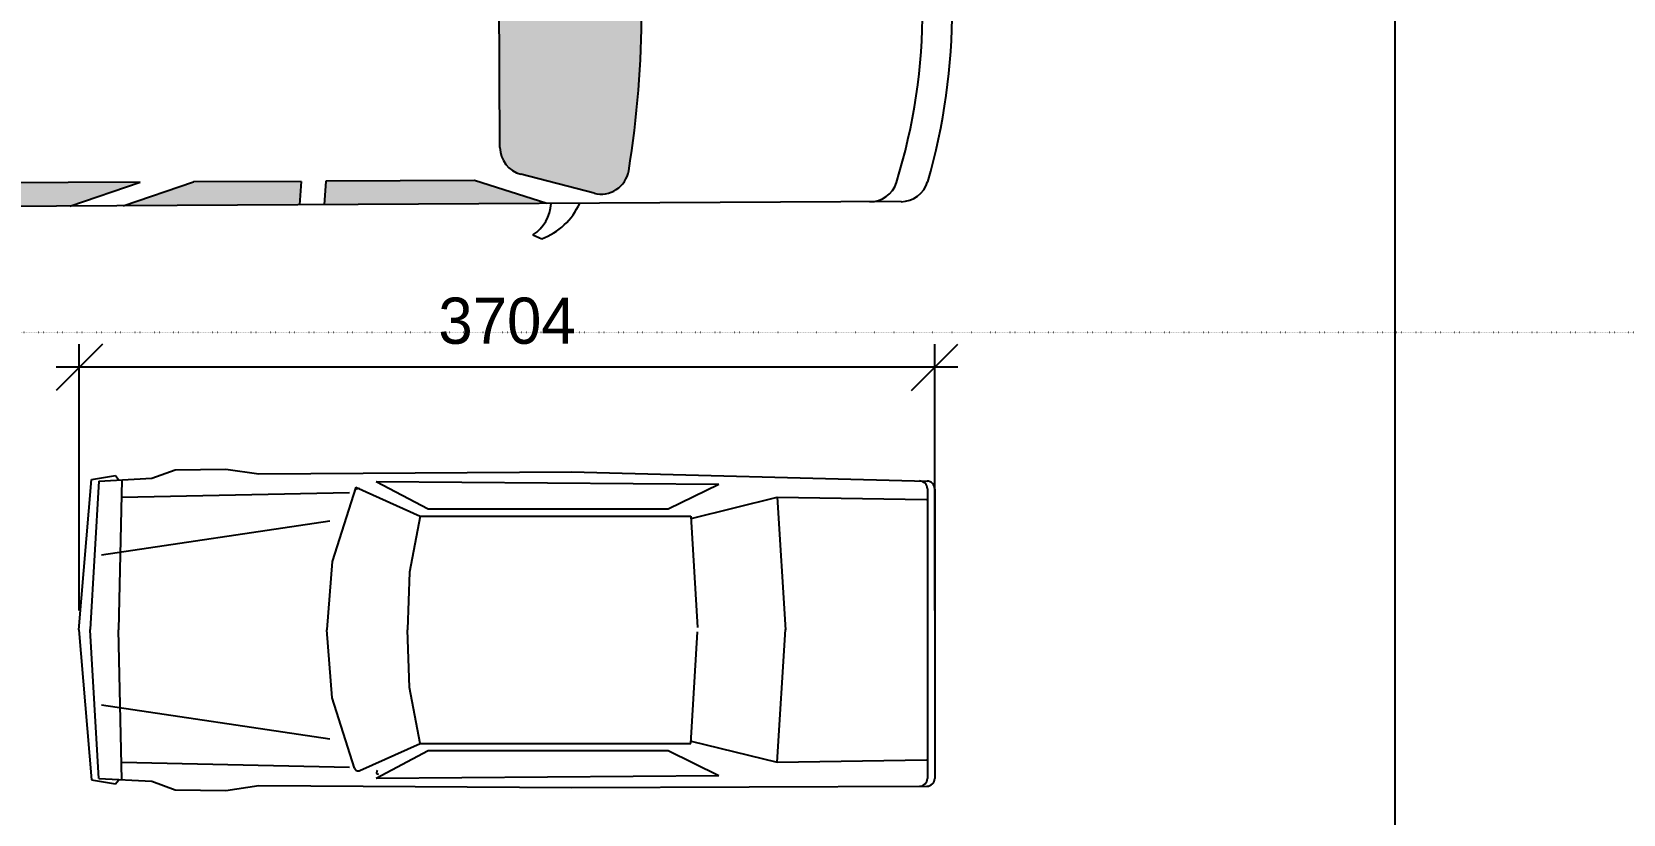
# Model space of a CAD drawing. Header units: millimetres. Extents: x 85290 to 188623, y -54691 to 10726.
# Drawn here: x 88942 to 95831, y -30210 to -26824 of the extents above; entities that cross this region are included whole.
import ezdxf

# ---------------------------------------------------------------- set-up
doc = ezdxf.new("R2010")
doc.units = ezdxf.units.MM
doc.linetypes.add('ACAD_ISO07W100', pattern=[3, 0, -3])
doc.layers.add('AUTO', color=150, linetype='Continuous')
doc.layers.add('RAZMER', color=5, linetype='Continuous')
doc.styles.add('WROMLATS', font='wromlats.shx', dxfattribs={"bigfont": 'bigfont.shx'})
doc.dimstyles.new('juka', dxfattribs={"dimscale": 100, "dimtxt": 2, "dimasz": 2, "dimexe": 1, "dimexo": 1, "dimgap": 1, "dimtad": 1, "dimtoh": 1, "dimdec": 0, "dimzin": 0, "dimdsep": 46, "dimtxsty": 'WROMLATS', "dimblk": 'OBLIQUE', "dimcen": -3, "dimdle": 1, "dimclrd": 256, "dimclre": 256, "dimclrt": 256, "dimadec": 0, "dimazin": 0, "dimtfac": 1, "dimtdec": 0, "dimtix": 1, "dimtmove": 2, "dimatfit": 3, "dimldrblk": 'ORIGIN2', "dimfxl": 1, "dimtvp": 2.5, "dimtolj": 1, "dimtzin": 0, "dimarcsym": 0})

# ---------------------------------------------------------------- blocks, each defined once
blk = doc.blocks.new('машина')
at = {"linetype": 'ByBlock'}
for p, q in [((918.9, 5293), (-10.1, 5215.2)), ((-0.2, 5170.5), (916, 5224.6)), ((918.9, 5293), (1847.8, 5215.2)), ((1837.9, 5170.5), (921.8, 5224.6)), ((-10.1, 5215.2), (-34.8, 5067.3)), ((-0.2, 5170.5), (-17.4, 4841.9)), ((455.3, 5152.7), (244.5, 3741.9)), ((1382.5, 5152.7), (1593.2, 3741.9)), ((1837.9, 5170.5), (1855.1, 4841.9)), ((1847.8, 5215.2), (1872.5, 5067.3)), ((-34.8, 5067.3), (-10.2, 5047.7)), ((-8.9, 5026.9), (918.6, 5047.9)), ((100.1, 5030.8), (69.6, 3618.8)), ((1846.7, 5026.9), (919.2, 5047.9)), ((1737.7, 5030.8), (1768.2, 3618.8)), ((1872.5, 5067.3), (1848, 5047.7)), ((-17.4, 4841.9), (-70.1, 4698.5)), ((1855.1, 4841.9), (1907.8, 4698.5)), ((-70.1, 4698.5), (-74.9, 4385.4)), ((1907.8, 4698.5), (1912.6, 4385.4)), ((-74.9, 4385.4), (-44.4, 4181.4)), ((1912.6, 4385.4), (1882.1, 4181.4)), ((-44.4, 4181.4), (-57.2, 2247.6)), ((1882.1, 4181.4), (1895, 2247.6)), ((497.5, 3727.6), (917.9, 3760.1)), ((1340.3, 3727.6), (919.8, 3760.1)), ((63.5, 3588.8), (497.5, 3727.6)), ((1800.4, 3580.4), (1340.3, 3727.6)), ((48.6, 3555.4), (216.1, 3182.9)), ((1800.4, 3580.4), (1621.7, 3182.9)), ((2, 3454.4), (18.6, 1335.6)), ((2, 3454.4), (171.7, 3132.3)), ((1835.7, 3454.4), (1666.1, 3132.3)), ((1835.7, 3454.4), (1819.2, 1335.6)), ((216.1, 3182.9), (562.2, 3249.2)), ((562.2, 3249.2), (918.4, 3261.7)), ((1275.5, 3249.2), (919.3, 3261.7)), ((1621.7, 3182.9), (1275.5, 3249.2)), ((216.1, 3182.9), (216.1, 1508.1)), ((1621.7, 3182.9), (1621.7, 1508.1)), ((171.7, 3132.3), (171.7, 1648.9)), ((1666.1, 3132.3), (1666.1, 1648.9)), ((-57.2, 2247.6), (-49, 48.8)), ((1895, 2247.6), (1837.7, 47.7)), ((171.7, 1648.9), (18.6, 1335.6)), ((1666.1, 1648.9), (1819.2, 1335.6)), ((230.8, 1507.2), (99.3, 974.4)), ((216.1, 1508.1), (905.4, 1466.7)), ((1621.7, 1508.1), (932.3, 1466.7)), ((1606.9, 1507.2), (1738.4, 974.4)), ((99.3, 974.4), (113.8, 51.5)), ((99.3, 974.4), (919.9, 922.9)), ((1738.4, 974.4), (917.8, 922.9)), ((1738.4, 974.4), (1723.9, 51.5)), ((1789.9, 45.9), (-0.2, 45.9)), ((1788.7, 0), (0, 0))]:
    blk.add_line(p, q, dxfattribs=at)
for centre, radius, start, end in [((918.9, 5175.7), 49, 86.61641, 93.38359), ((918.9, 5035.7), 12.2, 88.70043, 91.29957), ((918.9, 3747.9), 12.2, 85.58552, 94.41448), ((71, 3565.5), 24.5, 107.74294, 204.20393), ((1766.8, 3565.5), 24.5, 335.79607, 72.25706), ((37.3, 3440.4), 12.2, 26.93818, 179.53004), ((918.9, 3249.4), 12.2, 87.99104, 92.00896), ((-0.2, 94.9), 49, 180.21416, 270), ((0, 49), 49, 180.21416, 270), ((1788.7, 49), 49, 270, 358.50824), ((1789.9, 94.9), 49, 270, 358.50824)]:
    blk.add_arc(centre, radius, start, end, dxfattribs=at)
blk = doc.blocks.new('A_07')
h = blk.add_hatch(color=256)
edge = h.paths.add_edge_path()
edge.add_line((-1511.3, 1061.9), (-1579, 1126.2))
edge.add_arc((547.1, 176.1), 2328.8, 155.9197, 171.4937)
edge.add_line((-1756, 520.5), (-1663.9, 538.5))
edge.add_arc((-4946.8, 1779.7), 3509.7, -20.7114, -11.8007)
h = blk.add_hatch(color=256)
h.paths.add_polyline_path([(-1022.1, 288.3), (-1007.8, 326.1), (-1185.7, 378), (-1313.1, 373.2)])
h.paths.add_polyline_path([(-1273.3, 403.6), (-1549.3, 484), (-1592.5, 454.7), (-1400.7, 398.7)])
h.paths.add_polyline_path([(-1564.1, 488.3), (-1619.9, 504.6), (-1715.5, 490.5), (-1607.3, 459)])
h.paths.add_polyline_path([(-1400.1, 1050.5), (-1420.8, 1098.5), (-1529, 1130.1), (-1456, 1066.8)])
h.paths.add_polyline_path([(-1109.4, 965.7), (-1214.2, 1038.3), (-1406.1, 1094.2), (-1385.4, 1046.2)])
h.paths.add_polyline_path([(-843.9, 888.3), (-835.6, 927.9), (-1126.7, 1012.8), (-1021.8, 940.2)])
h.paths.add_polyline_path([(-558.2, 805), (-427.7, 809), (-795, 916.1), (-803.3, 876.5)])
h = blk.add_hatch(color=256)
edge = h.paths.add_edge_path()
edge.add_arc((-1956.2, 907.7), 1659.3, -25.8855, -6.6267)
edge.add_arc((-355.7, 721.5), 48, -6.3831, 88.3928)
edge.add_line((-354.3, 769.5), (-484.3, 772.9))
edge.add_arc((-485.6, 725), 47.9, 88.4881, 163.6952)
edge.add_line((-531.6, 738.5), (-663.9, 284.7))
edge.add_arc((-617.9, 271.3), 47.9, 163.7927, 238.9997)
edge.add_line((-642.6, 230.2), (-531.1, 163.2))
edge.add_arc((-506.5, 204.4), 48, 239.0951, 333.871)
blk.add_hatch(color=256).paths.add_polyline_path([(-614.2, 169.4), (-722.1, 242.9), (-967.2, 314.3), (-981.5, 276.5)])
at = {"linetype": 'Continuous'}
for p, q in [((-1511.3, 1061.9), (-1579, 1126.2)), ((156.7, 638.6), (-1568.7, 1141.7)), ((-1529, 1130.1), (-1456, 1066.8)), ((-1420.8, 1098.5), (-1400.1, 1050.5)), ((-1406.1, 1094.2), (-1385.4, 1046.2)), ((-1400.1, 1050.5), (-1456, 1066.8)), ((-1109.4, 965.7), (-1385.4, 1046.2)), ((-1214.2, 1038.3), (-1109.4, 965.7)), ((-1126.7, 1012.8), (-1021.8, 940.2)), ((-843.9, 888.3), (-1021.8, 940.2)), ((-843.9, 888.3), (-835.6, 927.9)), ((-803.3, 876.5), (-795, 916.1)), ((-558.2, 805), (-803.3, 876.5)), ((-436, 867.4), (-419.4, 869.5)), ((-427.7, 809), (-558.2, 805)), ((-354.5, 769.5), (-484.3, 772.9)), ((-663.9, 284.8), (-531.6, 738.4)), ((-1663.9, 538.5), (-1756, 520.5)), ((-29.8, -1), (-1755.6, 502.2)), ((-1715.5, 490.5), (-1619.9, 504.6)), ((-1564.1, 488.3), (-1619.9, 504.6)), ((-1607.3, 459), (-1564.1, 488.3)), ((-1592.5, 454.7), (-1549.3, 484)), ((-1273.3, 403.6), (-1549.3, 484)), ((-1400.7, 398.7), (-1273.3, 403.6)), ((-1313.1, 373.2), (-1185.7, 378)), ((-1007.8, 326.1), (-1185.7, 378)), ((-1007.8, 326.1), (-1022.1, 288.3)), ((-967.2, 314.3), (-981.5, 276.5)), ((-722.1, 242.9), (-967.2, 314.3)), ((-614.2, 169.4), (-722.1, 242.9)), ((-531.2, 163.3), (-642.6, 230.2)), ((-652.6, 124.6), (-639.8, 113.9))]:
    blk.add_line(p, q, dxfattribs=at)
for centre, radius, start, end in [((547.1, 176.1), 2328.8, 155.9197, 171.4937), ((-1582.2, 1095.7), 47.9, 73.7045, 156.3546), ((573.6, 168.3), 2394.7, 156.7167, 170.6905), ((-4946.8, 1779.7), 3509.7, 339.2886, 348.1992), ((-487.1, 822.4), 68.1, 346.9035, 41.4226), ((-486.3, 777.3), 113.9, 8.004, 54.0651), ((-485.6, 725), 47.9, 88.4881, 163.7927), ((-355.7, 721.5), 48, 353.6169, 88.5717), ((-1956.2, 907.7), 1659.3, 334.1145, 353.3733), ((91.8, 607.4), 48.1, 2.3065, 73.7163), ((143.1, 592.4), 48.1, 1.3187, 73.636), ((-856.3, 587), 996.4, 326.1995, 1.2883), ((-862.3, 588.7), 1053.5, 327.2265, 0.2614), ((-1742.2, 548.2), 47.9, 171.0637, 253.7731), ((-617.9, 271.3), 47.9, 163.6952, 238.9997), ((-671.5, 190), 68.1, 286.0653, 340.5843), ((-506.5, 204.4), 48, 238.9162, 333.871), ((-646.6, 227.6), 113.9, 273.4228, 319.4838), ((-67.8, 60.1), 48.1, 253.7715, 325.1813), ((-16.5, 45.2), 48.1, 253.8518, 326.1691)]:
    blk.add_arc(centre, radius, start, end, dxfattribs=at)
blk = doc.blocks.new('_Oblique')
at = {"color": 0, "linetype": 'ByBlock', "lineweight": -2}
blk.add_line((-0.5, -0.5), (0.5, 0.5), dxfattribs=at)
blk = doc.blocks.new('*D96')
at = {"layer": 'Defpoints', "color": 0, "transparency": 16777216}
for p in [(89147.1, -28275.6), (89147.1, -29428.9), (92850.8, -29428.9)]:
    blk.add_point(p, dxfattribs=at)
at = {"layer": 'RAZMER', "lineweight": -2, "transparency": 16777216}
for p, q in [((89147.1, -29328.9), (89147.1, -28175.6)), ((92850.8, -29328.9), (92850.8, -28175.6)), ((92950.8, -28275.6), (89047.1, -28275.6))]:
    blk.add_line(p, q, dxfattribs=at)
at = {"layer": 'RAZMER', "lineweight": -2, "transparency": 16777216, "xscale": 200, "yscale": 200, "zscale": 200, "rotation": 180}
blk.add_blockref('_Oblique', (89147.1, -28275.6), dxfattribs=at)
at = {"layer": 'RAZMER', "lineweight": -2, "transparency": 16777216, "xscale": 200, "yscale": 200, "zscale": 200}
blk.add_blockref('_Oblique', (92850.8, -28275.6), dxfattribs=at)
at = {"layer": 'RAZMER', "transparency": 16777216, "insert": (90999, -28075.6), "char_height": 200, "attachment_point": 5, "style": 'WROMLATS'}
blk.add_mtext('\\A1;3704', dxfattribs=at)
blk = doc.blocks.new('_Origin2')
at = {"color": 0, "linetype": 'ByBlock', "lineweight": -2}
blk.add_line((-0.5, 0), (-1, 0), dxfattribs=at)
for radius in [0.5, 0.25]:
    blk.add_circle((0, 0), radius, dxfattribs=at)

msp = doc.modelspace()

# ---------------------------------------------------------------- linework, layer by layer
at = {"layer": 'RAZMER'}
msp.add_line((94842.4, 10725.6), (94842.4, -54690.5), dxfattribs=at)
at = {"layer": 'RAZMER', "linetype": 'ACAD_ISO07W100'}
msp.add_line((123147.4, -28124.8), (85289.7, -28124.8), dxfattribs=at)

# ---------------------------------------------------------------- block references
at = {"layer": 'AUTO'}
for name, p, xscale, yscale, zscale, rotation in [('A_07', (92776.6, -27535.2), 2.519999999996039, 2.519999999996039, 2.519999999996039, 16.5544699802719), ('машина', (92850.8, -30054.9), 0.7000000000007276, 0.7000000000007276, 0.7000000000007276, 90)]:
    msp.add_blockref(name, p, dxfattribs=dict(at, xscale=xscale, yscale=yscale, zscale=zscale, rotation=rotation))

# ---------------------------------------------------------------- dimensions: what is measured, and where the dimension line sits
at = {"layer": 'RAZMER'}
dim = msp.add_linear_dim(base=(89147.1, -28275.6), p1=(92850.8, -29428.9), p2=(89147.1, -29428.9), dimstyle='juka', dxfattribs=at)
dim.commit()
dim.dimension.update_dxf_attribs({"geometry": '*D96', "text_midpoint": (90999, -28075.6)})

doc.saveas('drawing.dxf')
